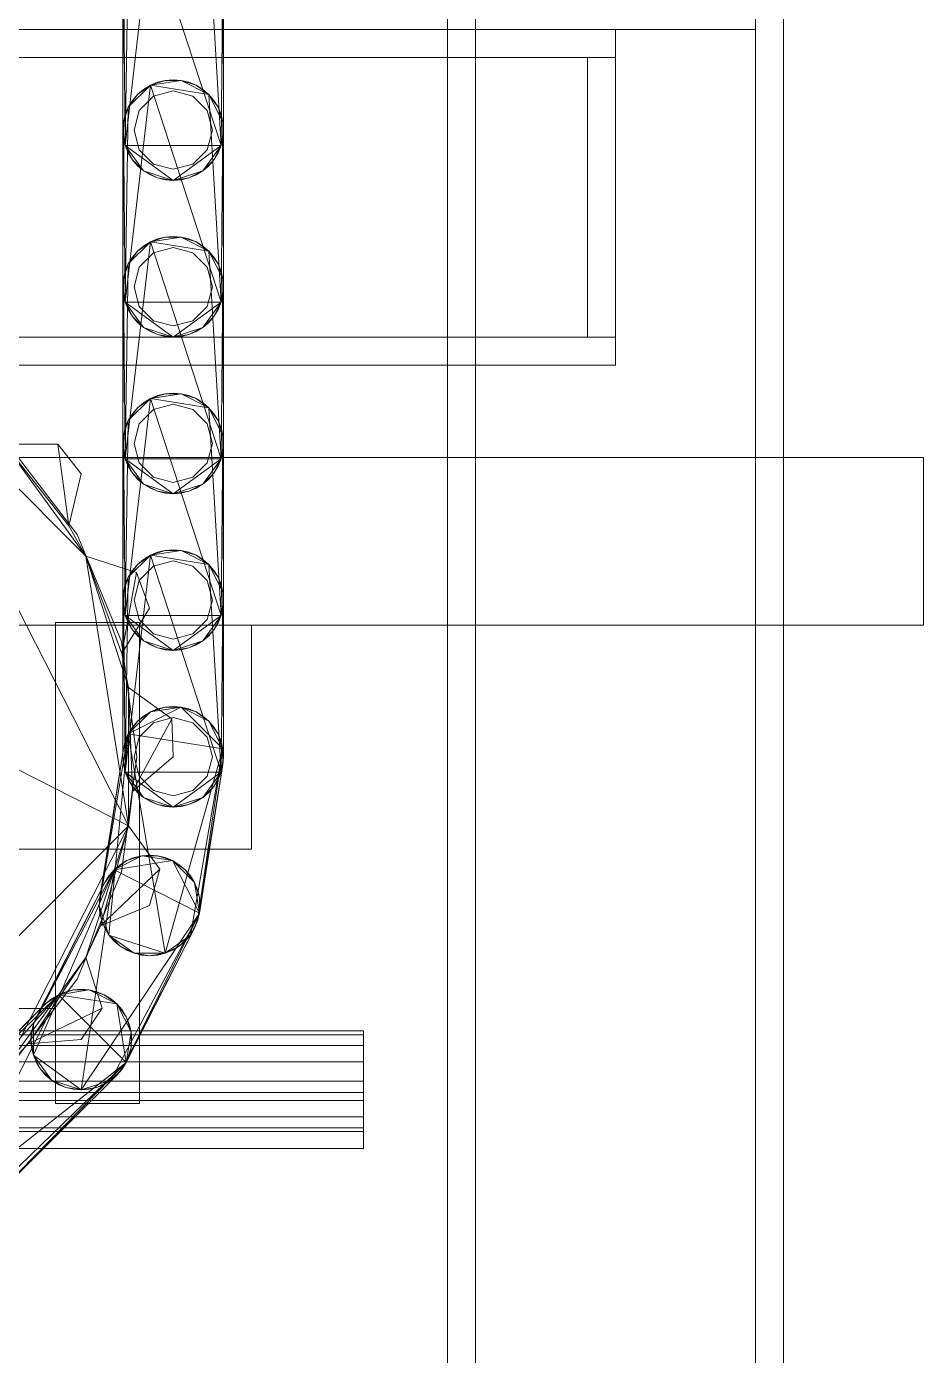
# Model space of a CAD drawing. Header units: millimetres. Extents: x -1970 to 59977, y -50268 to 6837.
# Drawn here: x 58449.1 to 58609.3, y 1819.5 to 2057 of the extents above; entities that cross this region are included whole.
import ezdxf

# ---------------------------------------------------------------- set-up
doc = ezdxf.new("R2010")
doc.units = ezdxf.units.MM
doc.layers.add('lateral_secador', color=7, linetype='Continuous', lineweight=0)

msp = doc.modelspace()

# ---------------------------------------------------------------- linework, layer by layer
at = {"layer": 'lateral_secador'}
for p, q in [((58524.253, 2556.5), (58524.253, 20)), ((58529.253, 20), (58529.253, 2556.5)), ((58579.253, 2556.5), (58579.253, 20)), ((58584.253, 20), (58584.253, 2556.5)), ((58466.694, 2035.719), (58471.167, 2074.519)), ((58471.167, 2074.519), (58483.812, 2035.719)), ((58579.253, 2056.5), (58579.253, 2074.5)), ((58481.616, 2072.864), (58483.812, 2035.719)), ((58466.694, 2035.719), (58467.233, 2070.586)), ((58466.253, 2038.5), (58466.364, 2067.908)), ((58466.253, 2066.5), (58466.253, 2038.5)), ((58466.694, 2035.719), (58466.364, 2067.908)), ((58484.142, 2067.908), (58483.812, 2035.719)), ((58484.142, 2067.908), (58484.253, 2038.5)), ((58484.253, 2038.5), (58484.253, 2066.5)), ((58199.253, 2056.5), (58579.253, 2056.5)), ((58224.253, 2056.5), (58554.253, 2056.5)), ((58554.253, 2051.5), (58554.253, 2056.5)), ((58224.253, 2051.5), (58554.253, 2051.5)), ((58549.253, 2051.5), (58554.253, 2051.5)), ((58549.253, 2051.5), (58549.253, 2001.5)), ((58554.253, 2001.5), (58554.253, 2051.5)), ((58471.167, 2046.519), (58473.845, 2047.389)), ((58471.167, 2046.519), (58476.661, 2047.389)), ((58473.845, 2047.389), (58472.472, 2047.059)), ((58475.253, 2047.5), (58473.845, 2047.389)), ((58473.845, 2047.389), (58476.661, 2047.389)), ((58476.661, 2047.389), (58475.253, 2047.5)), ((58476.661, 2047.389), (58479.339, 2046.519)), ((58478.034, 2047.059), (58476.661, 2047.389)), ((58476.661, 2047.389), (58481.616, 2044.864)), ((58466.694, 2007.719), (58471.167, 2046.519)), ((58467.233, 2042.586), (58471.167, 2046.519)), ((58468.89, 2044.864), (58471.167, 2046.519)), ((58469.962, 2045.781), (58468.89, 2044.864)), ((58471.167, 2046.519), (58469.962, 2045.781)), ((58472.472, 2047.059), (58471.167, 2046.519)), ((58471.167, 2046.519), (58481.616, 2044.864)), ((58471.167, 2046.519), (58483.812, 2007.719)), ((58475.253, 2045.5), (58471.753, 2044.562)), ((58478.753, 2044.562), (58475.253, 2045.5)), ((58479.339, 2046.519), (58478.034, 2047.059)), ((58479.339, 2046.519), (58481.616, 2044.864)), ((58480.544, 2045.781), (58479.339, 2046.519)), ((58481.616, 2044.864), (58480.544, 2045.781)), ((58466.364, 2039.908), (58467.233, 2042.586)), ((58467.233, 2042.586), (58466.694, 2041.281)), ((58466.694, 2007.719), (58467.233, 2042.586)), ((58467.233, 2042.586), (58468.89, 2044.864)), ((58467.972, 2043.79), (58467.233, 2042.586)), ((58468.89, 2044.864), (58467.972, 2043.79)), ((58471.753, 2044.562), (58469.191, 2042)), ((58481.315, 2042), (58478.753, 2044.562)), ((58481.616, 2044.864), (58483.272, 2042.586)), ((58482.534, 2043.79), (58481.616, 2044.864)), ((58481.616, 2044.864), (58484.142, 2039.908)), ((58481.616, 2044.864), (58483.812, 2007.719)), ((58483.272, 2042.586), (58482.534, 2043.79)), ((58483.272, 2042.586), (58484.142, 2039.908)), ((58483.812, 2041.281), (58483.272, 2042.586)), ((58466.694, 2041.281), (58466.364, 2039.908)), ((58469.191, 2042), (58468.253, 2038.5)), ((58482.253, 2038.5), (58481.315, 2042)), ((58484.142, 2039.908), (58483.812, 2041.281)), ((58466.253, 2010.5), (58466.364, 2039.908)), ((58466.364, 2039.908), (58466.253, 2038.5)), ((58466.253, 2038.5), (58466.253, 2010.5)), ((58466.694, 2035.719), (58466.253, 2038.5)), ((58466.253, 2038.5), (58466.364, 2037.092)), ((58466.694, 2007.719), (58466.364, 2039.908)), ((58468.253, 2038.5), (58469.191, 2035)), ((58481.315, 2035), (58482.253, 2038.5)), ((58484.142, 2039.908), (58483.812, 2007.719)), ((58484.253, 2038.5), (58483.812, 2035.719)), ((58484.142, 2039.908), (58484.253, 2010.5)), ((58484.253, 2038.5), (58484.142, 2039.908)), ((58484.142, 2037.092), (58484.253, 2038.5)), ((58484.253, 2010.5), (58484.253, 2038.5)), ((58466.364, 2037.092), (58466.694, 2035.719)), ((58467.972, 2033.21), (58466.694, 2035.719)), ((58466.694, 2035.719), (58467.233, 2034.414)), ((58469.962, 2031.219), (58466.694, 2035.719)), ((58475.253, 2029.5), (58466.694, 2035.719)), ((58483.812, 2035.719), (58466.694, 2035.719)), ((58483.812, 2035.719), (58475.253, 2029.5)), ((58483.812, 2035.719), (58480.544, 2031.219)), ((58483.812, 2035.719), (58482.534, 2033.21)), ((58483.272, 2034.414), (58483.812, 2035.719)), ((58483.812, 2035.719), (58484.142, 2037.092)), ((58467.233, 2034.414), (58467.972, 2033.21)), ((58469.962, 2031.219), (58467.972, 2033.21)), ((58467.972, 2033.21), (58468.89, 2032.136)), ((58469.191, 2035), (58471.753, 2032.438)), ((58478.753, 2032.438), (58481.315, 2035)), ((58482.534, 2033.21), (58480.544, 2031.219)), ((58481.616, 2032.136), (58482.534, 2033.21)), ((58482.534, 2033.21), (58483.272, 2034.414)), ((58468.89, 2032.136), (58469.962, 2031.219)), ((58472.472, 2029.941), (58469.962, 2031.219)), ((58469.962, 2031.219), (58471.167, 2030.481)), ((58475.253, 2029.5), (58469.962, 2031.219)), ((58471.753, 2032.438), (58475.253, 2031.5)), ((58475.253, 2031.5), (58478.753, 2032.438)), ((58480.544, 2031.219), (58475.253, 2029.5)), ((58480.544, 2031.219), (58478.034, 2029.941)), ((58479.339, 2030.481), (58480.544, 2031.219)), ((58480.544, 2031.219), (58481.616, 2032.136)), ((58471.167, 2030.481), (58472.472, 2029.941)), ((58475.253, 2029.5), (58472.472, 2029.941)), ((58472.472, 2029.941), (58473.845, 2029.611)), ((58473.845, 2029.611), (58475.253, 2029.5)), ((58478.034, 2029.941), (58475.253, 2029.5)), ((58475.253, 2029.5), (58476.661, 2029.611)), ((58476.661, 2029.611), (58478.034, 2029.941)), ((58478.034, 2029.941), (58479.339, 2030.481)), ((58471.167, 2018.519), (58473.845, 2019.389)), ((58471.167, 2018.519), (58476.661, 2019.389)), ((58472.472, 2019.059), (58471.167, 2018.519)), ((58473.845, 2019.389), (58472.472, 2019.059)), ((58475.253, 2019.5), (58473.845, 2019.389)), ((58473.845, 2019.389), (58476.661, 2019.389)), ((58476.661, 2019.389), (58475.253, 2019.5)), ((58476.661, 2019.389), (58479.339, 2018.519)), ((58478.034, 2019.059), (58476.661, 2019.389)), ((58476.661, 2019.389), (58481.616, 2016.864)), ((58479.339, 2018.519), (58478.034, 2019.059)), ((58466.694, 1979.719), (58471.167, 2018.519)), ((58467.233, 2014.586), (58471.167, 2018.519)), ((58467.233, 2014.586), (58468.89, 2016.864)), ((58468.89, 2016.864), (58467.972, 2015.79)), ((58468.89, 2016.864), (58471.167, 2018.519)), ((58469.962, 2017.781), (58468.89, 2016.864)), ((58471.753, 2016.562), (58469.191, 2014)), ((58471.167, 2018.519), (58469.962, 2017.781)), ((58471.167, 2018.519), (58481.616, 2016.864)), ((58471.167, 2018.519), (58483.812, 1979.719)), ((58475.253, 2017.5), (58471.753, 2016.562)), ((58478.753, 2016.562), (58475.253, 2017.5)), ((58481.315, 2014), (58478.753, 2016.562)), ((58479.339, 2018.519), (58481.616, 2016.864)), ((58480.544, 2017.781), (58479.339, 2018.519)), ((58481.616, 2016.864), (58480.544, 2017.781)), ((58481.616, 2016.864), (58483.272, 2014.586)), ((58482.534, 2015.79), (58481.616, 2016.864)), ((58481.616, 2016.864), (58484.142, 2011.908)), ((58481.616, 2016.864), (58483.812, 1979.719)), ((58466.364, 2011.908), (58467.233, 2014.586)), ((58467.233, 2014.586), (58466.694, 2013.281)), ((58466.694, 1979.719), (58467.233, 2014.586)), ((58467.972, 2015.79), (58467.233, 2014.586)), ((58469.191, 2014), (58468.253, 2010.5)), ((58482.253, 2010.5), (58481.315, 2014)), ((58483.272, 2014.586), (58482.534, 2015.79)), ((58483.272, 2014.586), (58484.142, 2011.908)), ((58483.812, 2013.281), (58483.272, 2014.586)), ((58466.253, 1982.5), (58466.364, 2011.908)), ((58466.364, 2011.908), (58466.253, 2010.5)), ((58466.694, 2013.281), (58466.364, 2011.908)), ((58466.694, 1979.719), (58466.364, 2011.908)), ((58484.142, 2011.908), (58483.812, 2013.281)), ((58484.142, 2011.908), (58483.812, 1979.719)), ((58484.142, 2011.908), (58484.253, 1982.5)), ((58484.253, 2010.5), (58484.142, 2011.908)), ((58466.253, 2010.5), (58466.253, 1982.5)), ((58466.694, 2007.719), (58466.253, 2010.5)), ((58466.253, 2010.5), (58466.364, 2009.092)), ((58468.253, 2010.5), (58469.191, 2007)), ((58481.315, 2007), (58482.253, 2010.5)), ((58484.253, 2010.5), (58483.812, 2007.719)), ((58484.142, 2009.092), (58484.253, 2010.5)), ((58484.253, 1982.5), (58484.253, 2010.5)), ((58466.364, 2009.092), (58466.694, 2007.719)), ((58467.972, 2005.21), (58466.694, 2007.719)), ((58466.694, 2007.719), (58467.233, 2006.414)), ((58469.962, 2003.219), (58466.694, 2007.719)), ((58475.253, 2001.5), (58466.694, 2007.719)), ((58483.812, 2007.719), (58466.694, 2007.719)), ((58469.191, 2007), (58471.753, 2004.438)), ((58483.812, 2007.719), (58475.253, 2001.5)), ((58478.753, 2004.438), (58481.315, 2007)), ((58483.812, 2007.719), (58480.544, 2003.219)), ((58483.812, 2007.719), (58482.534, 2005.21)), ((58483.272, 2006.414), (58483.812, 2007.719)), ((58483.812, 2007.719), (58484.142, 2009.092)), ((58467.233, 2006.414), (58467.972, 2005.21)), ((58469.962, 2003.219), (58467.972, 2005.21)), ((58467.972, 2005.21), (58468.89, 2004.136)), ((58482.534, 2005.21), (58480.544, 2003.219)), ((58481.616, 2004.136), (58482.534, 2005.21)), ((58482.534, 2005.21), (58483.272, 2006.414)), ((58468.89, 2004.136), (58469.962, 2003.219)), ((58472.472, 2001.941), (58469.962, 2003.219)), ((58469.962, 2003.219), (58471.167, 2002.481)), ((58475.253, 2001.5), (58469.962, 2003.219)), ((58471.167, 2002.481), (58472.472, 2001.941)), ((58471.753, 2004.438), (58475.253, 2003.5)), ((58475.253, 2003.5), (58478.753, 2004.438)), ((58480.544, 2003.219), (58475.253, 2001.5)), ((58480.544, 2003.219), (58478.034, 2001.941)), ((58478.034, 2001.941), (58479.339, 2002.481)), ((58479.339, 2002.481), (58480.544, 2003.219)), ((58480.544, 2003.219), (58481.616, 2004.136)), ((58224.253, 2001.5), (58554.253, 2001.5)), ((58475.253, 2001.5), (58472.472, 2001.941)), ((58472.472, 2001.941), (58473.845, 2001.611)), ((58473.845, 2001.611), (58475.253, 2001.5)), ((58478.034, 2001.941), (58475.253, 2001.5)), ((58475.253, 2001.5), (58476.661, 2001.611)), ((58476.661, 2001.611), (58478.034, 2001.941)), ((58549.253, 2001.5), (58554.253, 2001.5)), ((58554.253, 1996.5), (58554.253, 2001.5)), ((58224.253, 1996.5), (58554.253, 1996.5)), ((58425.118, 1996.89), (58459.642, 1962.365)), ((58425.118, 1996.89), (58467.28, 1914.142)), ((58466.694, 1951.719), (58471.167, 1990.519)), ((58467.233, 1986.586), (58471.167, 1990.519)), ((58468.89, 1988.864), (58471.167, 1990.519)), ((58471.167, 1990.519), (58469.962, 1989.781)), ((58471.167, 1990.519), (58473.845, 1991.389)), ((58471.167, 1990.519), (58476.661, 1991.389)), ((58472.472, 1991.059), (58471.167, 1990.519)), ((58471.167, 1990.519), (58481.616, 1988.864)), ((58471.167, 1990.519), (58483.812, 1951.719)), ((58473.845, 1991.389), (58472.472, 1991.059)), ((58475.253, 1991.5), (58473.845, 1991.389)), ((58473.845, 1991.389), (58476.661, 1991.389)), ((58476.661, 1991.389), (58475.253, 1991.5)), ((58476.661, 1991.389), (58479.339, 1990.519)), ((58478.034, 1991.059), (58476.661, 1991.389)), ((58476.661, 1991.389), (58481.616, 1988.864)), ((58479.339, 1990.519), (58478.034, 1991.059)), ((58479.339, 1990.519), (58481.616, 1988.864)), ((58480.544, 1989.781), (58479.339, 1990.519)), ((58467.233, 1986.586), (58468.89, 1988.864)), ((58468.89, 1988.864), (58467.972, 1987.79)), ((58469.962, 1989.781), (58468.89, 1988.864)), ((58471.753, 1988.562), (58469.191, 1986)), ((58475.253, 1989.5), (58471.753, 1988.562)), ((58478.753, 1988.562), (58475.253, 1989.5)), ((58481.315, 1986), (58478.753, 1988.562)), ((58481.616, 1988.864), (58480.544, 1989.781)), ((58481.616, 1988.864), (58483.272, 1986.586)), ((58482.534, 1987.79), (58481.616, 1988.864)), ((58481.616, 1988.864), (58484.142, 1983.908)), ((58481.616, 1988.864), (58483.812, 1951.719)), ((58466.364, 1983.908), (58467.233, 1986.586)), ((58467.233, 1986.586), (58466.694, 1985.281)), ((58466.694, 1951.719), (58467.233, 1986.586)), ((58467.972, 1987.79), (58467.233, 1986.586)), ((58469.191, 1986), (58468.253, 1982.5)), ((58482.253, 1982.5), (58481.315, 1986)), ((58483.272, 1986.586), (58482.534, 1987.79)), ((58483.272, 1986.586), (58484.142, 1983.908)), ((58483.812, 1985.281), (58483.272, 1986.586)), ((58466.253, 1954.5), (58466.364, 1983.908)), ((58466.364, 1983.908), (58466.253, 1982.5)), ((58466.694, 1985.281), (58466.364, 1983.908)), ((58466.694, 1951.719), (58466.364, 1983.908)), ((58484.142, 1983.908), (58483.812, 1985.281)), ((58484.142, 1983.908), (58483.812, 1951.719)), ((58484.142, 1983.908), (58484.253, 1954.5)), ((58484.253, 1982.5), (58484.142, 1983.908)), ((58333.392, 1982.361), (58467.28, 1914.142)), ((58445.114, 1982.361), (58456.612, 1967.777)), ((58454.647, 1982.353), (58445.114, 1982.361)), ((58445.114, 1982.361), (58459.642, 1962.365)), ((58458.102, 1966.25), (58445.468, 1982.715)), ((58454.647, 1982.353), (58456.612, 1967.777)), ((58458.829, 1977.05), (58454.647, 1982.353)), ((58466.253, 1982.5), (58466.253, 1954.5)), ((58466.694, 1979.719), (58466.253, 1982.5)), ((58466.253, 1982.5), (58466.364, 1981.092)), ((58466.364, 1981.092), (58466.694, 1979.719)), ((58468.253, 1982.5), (58469.191, 1979)), ((58481.315, 1979), (58482.253, 1982.5)), ((58484.253, 1982.5), (58483.812, 1979.719)), ((58483.812, 1979.719), (58484.142, 1981.092)), ((58484.142, 1981.092), (58484.253, 1982.5)), ((58484.253, 1954.5), (58484.253, 1982.5)), ((58329.253, 1980), (58609.253, 1980)), ((58467.972, 1977.21), (58466.694, 1979.719)), ((58466.694, 1979.719), (58467.233, 1978.414)), ((58469.962, 1975.219), (58466.694, 1979.719)), ((58475.253, 1973.5), (58466.694, 1979.719)), ((58483.812, 1979.719), (58466.694, 1979.719)), ((58467.233, 1978.414), (58467.972, 1977.21)), ((58469.191, 1979), (58471.753, 1976.438)), ((58483.812, 1979.719), (58475.253, 1973.5)), ((58478.753, 1976.438), (58481.315, 1979)), ((58483.812, 1979.719), (58480.544, 1975.219)), ((58483.812, 1979.719), (58482.534, 1977.21)), ((58482.534, 1977.21), (58483.272, 1978.414)), ((58483.272, 1978.414), (58483.812, 1979.719)), ((58609.253, 1950), (58609.253, 1980)), ((58456.612, 1967.777), (58458.829, 1977.05)), ((58469.962, 1975.219), (58467.972, 1977.21)), ((58467.972, 1977.21), (58468.89, 1976.136)), ((58468.89, 1976.136), (58469.962, 1975.219)), ((58471.753, 1976.438), (58475.253, 1975.5)), ((58475.253, 1975.5), (58478.753, 1976.438)), ((58482.534, 1977.21), (58480.544, 1975.219)), ((58480.544, 1975.219), (58481.616, 1976.136)), ((58481.616, 1976.136), (58482.534, 1977.21)), ((58472.472, 1973.941), (58469.962, 1975.219)), ((58469.962, 1975.219), (58471.167, 1974.481)), ((58475.253, 1973.5), (58469.962, 1975.219)), ((58471.167, 1974.481), (58472.472, 1973.941)), ((58475.253, 1973.5), (58472.472, 1973.941)), ((58472.472, 1973.941), (58473.845, 1973.611)), ((58480.544, 1975.219), (58475.253, 1973.5)), ((58478.034, 1973.941), (58475.253, 1973.5)), ((58476.661, 1973.611), (58478.034, 1973.941)), ((58480.544, 1975.219), (58478.034, 1973.941)), ((58478.034, 1973.941), (58479.339, 1974.481)), ((58479.339, 1974.481), (58480.544, 1975.219)), ((58473.845, 1973.611), (58475.253, 1973.5)), ((58475.253, 1973.5), (58476.661, 1973.611)), ((58459.642, 1962.365), (58456.612, 1967.777)), ((58466.044, 1947.076), (58458.102, 1966.25)), ((58459.642, 1962.365), (58466.069, 1944.942)), ((58468.706, 1959.411), (58459.642, 1962.365)), ((58459.642, 1962.365), (58467.28, 1938.858)), ((58459.642, 1962.365), (58467.28, 1914.142)), ((58466.694, 1923.719), (58471.167, 1962.519)), ((58467.233, 1958.586), (58471.167, 1962.519)), ((58468.89, 1960.864), (58471.167, 1962.519)), ((58469.962, 1961.781), (58468.89, 1960.864)), ((58471.167, 1962.519), (58469.962, 1961.781)), ((58471.167, 1962.519), (58473.845, 1963.389)), ((58471.167, 1962.519), (58476.661, 1963.389)), ((58472.472, 1963.059), (58471.167, 1962.519)), ((58471.167, 1962.519), (58481.616, 1960.864)), ((58471.167, 1962.519), (58483.812, 1923.719)), ((58473.845, 1963.389), (58472.472, 1963.059)), ((58475.253, 1963.5), (58473.845, 1963.389)), ((58473.845, 1963.389), (58476.661, 1963.389)), ((58476.661, 1963.389), (58475.253, 1963.5)), ((58476.661, 1963.389), (58479.339, 1962.519)), ((58478.034, 1963.059), (58476.661, 1963.389)), ((58476.661, 1963.389), (58481.616, 1960.864)), ((58479.339, 1962.519), (58478.034, 1963.059)), ((58479.339, 1962.519), (58481.616, 1960.864)), ((58480.544, 1961.781), (58479.339, 1962.519)), ((58481.616, 1960.864), (58480.544, 1961.781)), ((58468.706, 1959.411), (58466.069, 1944.942)), ((58467.233, 1958.586), (58468.89, 1960.864)), ((58467.972, 1959.79), (58467.233, 1958.586)), ((58468.89, 1960.864), (58467.972, 1959.79)), ((58471.044, 1953.075), (58468.706, 1959.411)), ((58471.753, 1960.562), (58469.191, 1958)), ((58475.253, 1961.5), (58471.753, 1960.562)), ((58478.753, 1960.562), (58475.253, 1961.5)), ((58481.315, 1958), (58478.753, 1960.562)), ((58481.616, 1960.864), (58483.272, 1958.586)), ((58482.534, 1959.79), (58481.616, 1960.864)), ((58481.616, 1960.864), (58484.142, 1955.908)), ((58481.616, 1960.864), (58483.812, 1923.719)), ((58483.272, 1958.586), (58482.534, 1959.79)), ((58466.364, 1955.908), (58467.233, 1958.586)), ((58466.694, 1957.281), (58466.364, 1955.908)), ((58467.233, 1958.586), (58466.694, 1957.281)), ((58466.694, 1923.719), (58467.233, 1958.586)), ((58469.191, 1958), (58468.253, 1954.5)), ((58482.253, 1954.5), (58481.315, 1958)), ((58483.272, 1958.586), (58484.142, 1955.908)), ((58483.812, 1957.281), (58483.272, 1958.586)), ((58484.142, 1955.908), (58483.812, 1957.281)), ((58466.253, 1926.5), (58466.364, 1955.908)), ((58466.364, 1955.908), (58466.253, 1954.5)), ((58466.694, 1923.719), (58466.364, 1955.908)), ((58484.142, 1955.908), (58483.812, 1923.719)), ((58484.142, 1955.908), (58484.253, 1926.5)), ((58484.253, 1954.5), (58484.142, 1955.908)), ((58466.069, 1944.942), (58471.044, 1953.075)), ((58466.253, 1954.5), (58466.253, 1926.5)), ((58466.694, 1951.719), (58466.253, 1954.5)), ((58466.253, 1954.5), (58466.364, 1953.092)), ((58466.364, 1953.092), (58466.694, 1951.719)), ((58468.253, 1954.5), (58469.191, 1951)), ((58481.315, 1951), (58482.253, 1954.5)), ((58484.253, 1954.5), (58483.812, 1951.719)), ((58483.812, 1951.719), (58484.142, 1953.092)), ((58484.142, 1953.092), (58484.253, 1954.5)), ((58484.253, 1926.5), (58484.253, 1954.5)), ((39189.253, 1950), (58489.253, 1950)), ((58329.253, 1950), (58609.253, 1950)), ((58454.253, 1950.5), (58469.253, 1950.5)), ((58454.253, 1950.5), (58454.253, 1864.5)), ((58467.972, 1949.21), (58466.694, 1951.719)), ((58466.694, 1951.719), (58467.233, 1950.414)), ((58469.962, 1947.219), (58466.694, 1951.719)), ((58475.253, 1945.5), (58466.694, 1951.719)), ((58483.812, 1951.719), (58466.694, 1951.719)), ((58467.233, 1950.414), (58467.972, 1949.21)), ((58469.191, 1951), (58471.753, 1948.438)), ((58469.253, 1864.5), (58469.253, 1950.5)), ((58483.812, 1951.719), (58475.253, 1945.5)), ((58478.753, 1948.438), (58481.315, 1951)), ((58483.812, 1951.719), (58480.544, 1947.219)), ((58483.812, 1951.719), (58482.534, 1949.21)), ((58482.534, 1949.21), (58483.272, 1950.414)), ((58483.272, 1950.414), (58483.812, 1951.719)), ((58489.253, 1910), (58489.253, 1950)), ((58469.962, 1947.219), (58467.972, 1949.21)), ((58467.972, 1949.21), (58468.89, 1948.136)), ((58468.89, 1948.136), (58469.962, 1947.219)), ((58471.753, 1948.438), (58475.253, 1947.5)), ((58475.253, 1947.5), (58478.753, 1948.438)), ((58482.534, 1949.21), (58480.544, 1947.219)), ((58480.544, 1947.219), (58481.616, 1948.136)), ((58481.616, 1948.136), (58482.534, 1949.21)), ((58468.753, 1926.5), (58466.044, 1947.076)), ((58472.472, 1945.941), (58469.962, 1947.219)), ((58469.962, 1947.219), (58471.167, 1946.481)), ((58475.253, 1945.5), (58469.962, 1947.219)), ((58471.167, 1946.481), (58472.472, 1945.941)), ((58475.253, 1945.5), (58472.472, 1945.941)), ((58472.472, 1945.941), (58473.845, 1945.611)), ((58473.845, 1945.611), (58475.253, 1945.5)), ((58480.544, 1947.219), (58475.253, 1945.5)), ((58478.034, 1945.941), (58475.253, 1945.5)), ((58475.253, 1945.5), (58476.661, 1945.611)), ((58476.661, 1945.611), (58478.034, 1945.941)), ((58480.544, 1947.219), (58478.034, 1945.941)), ((58478.034, 1945.941), (58479.339, 1946.481)), ((58479.339, 1946.481), (58480.544, 1947.219)), ((58467.28, 1938.858), (58466.069, 1944.942)), ((58467.28, 1938.858), (58468.009, 1920.302)), ((58474.987, 1933.247), (58467.28, 1938.858)), ((58467.28, 1938.858), (58467.28, 1914.142)), ((58467.233, 1930.586), (58476.661, 1935.389)), ((58467.233, 1930.586), (58471.167, 1934.519)), ((58468.89, 1932.864), (58471.167, 1934.519)), ((58469.962, 1933.781), (58468.89, 1932.864)), ((58471.167, 1934.519), (58469.962, 1933.781)), ((58471.167, 1934.519), (58473.845, 1935.389)), ((58471.167, 1934.519), (58476.661, 1935.389)), ((58472.472, 1935.059), (58471.167, 1934.519)), ((58475.253, 1933.5), (58471.753, 1932.562)), ((58473.845, 1935.389), (58472.472, 1935.059)), ((58475.253, 1935.5), (58473.845, 1935.389)), ((58473.845, 1935.389), (58476.661, 1935.389)), ((58476.661, 1935.389), (58475.253, 1935.5)), ((58478.753, 1932.562), (58475.253, 1933.5)), ((58476.661, 1935.389), (58479.339, 1934.519)), ((58478.034, 1935.059), (58476.661, 1935.389)), ((58476.661, 1935.389), (58481.616, 1932.864)), ((58476.661, 1935.389), (58484.142, 1927.908)), ((58479.339, 1934.519), (58478.034, 1935.059)), ((58479.339, 1934.519), (58481.616, 1932.864)), ((58480.544, 1933.781), (58479.339, 1934.519)), ((58481.616, 1932.864), (58480.544, 1933.781)), ((58467.233, 1930.586), (58468.89, 1932.864)), ((58467.972, 1931.79), (58467.233, 1930.586)), ((58468.89, 1932.864), (58467.972, 1931.79)), ((58474.987, 1933.247), (58468.009, 1920.302)), ((58471.753, 1932.562), (58469.191, 1930)), ((58475.253, 1926.5), (58474.987, 1933.247)), ((58481.315, 1930), (58478.753, 1932.562)), ((58481.616, 1932.864), (58483.272, 1930.586)), ((58482.534, 1931.79), (58481.616, 1932.864)), ((58481.616, 1932.864), (58484.142, 1927.908)), ((58483.272, 1930.586), (58482.534, 1931.79)), ((58462.044, 1899.925), (58467.233, 1930.586)), ((58463.763, 1894.635), (58467.233, 1930.586)), ((58466.364, 1927.908), (58467.233, 1930.586)), ((58466.694, 1929.281), (58466.364, 1927.908)), ((58467.233, 1930.586), (58466.694, 1929.281)), ((58467.233, 1930.586), (58484.142, 1927.908)), ((58473.825, 1891.365), (58467.233, 1930.586)), ((58469.191, 1930), (58468.253, 1926.5)), ((58482.253, 1926.5), (58481.315, 1930)), ((58483.272, 1930.586), (58484.142, 1927.908)), ((58483.812, 1929.281), (58483.272, 1930.586)), ((58484.142, 1927.908), (58483.812, 1929.281)), ((58462.044, 1899.925), (58466.364, 1927.908)), ((58466.364, 1927.908), (58462.155, 1901.332)), ((58466.044, 1905.924), (58468.753, 1926.5)), ((58466.694, 1923.719), (58466.253, 1926.5)), ((58466.253, 1926.5), (58466.364, 1925.092)), ((58468.009, 1920.302), (58475.253, 1926.5)), ((58468.253, 1926.5), (58469.191, 1923)), ((58484.142, 1927.908), (58473.825, 1891.365)), ((58484.142, 1927.908), (58478.325, 1894.635)), ((58484.142, 1927.908), (58479.603, 1897.143)), ((58481.315, 1923), (58482.253, 1926.5)), ((58484.253, 1926.5), (58483.812, 1923.719)), ((58484.142, 1927.908), (58484.142, 1925.092)), ((58484.253, 1926.5), (58484.142, 1927.908)), ((58484.142, 1925.092), (58484.253, 1926.5)), ((58466.364, 1925.092), (58466.694, 1923.719)), ((58484.142, 1925.092), (58479.603, 1897.143)), ((58479.933, 1898.517), (58484.142, 1925.092)), ((58483.812, 1923.719), (58484.142, 1925.092)), ((58467.972, 1921.21), (58466.694, 1923.719)), ((58466.694, 1923.719), (58467.233, 1922.414)), ((58469.962, 1919.219), (58466.694, 1923.719)), ((58475.253, 1917.5), (58466.694, 1923.719)), ((58483.812, 1923.719), (58466.694, 1923.719)), ((58467.233, 1922.414), (58467.972, 1921.21)), ((58469.191, 1923), (58471.753, 1920.438)), ((58483.812, 1923.719), (58475.253, 1917.5)), ((58478.753, 1920.438), (58481.315, 1923)), ((58483.812, 1923.719), (58480.544, 1919.219)), ((58483.812, 1923.719), (58482.534, 1921.21)), ((58482.534, 1921.21), (58483.272, 1922.414)), ((58483.272, 1922.414), (58483.812, 1923.719)), ((58467.28, 1914.142), (58468.009, 1920.302)), ((58469.962, 1919.219), (58467.972, 1921.21)), ((58467.972, 1921.21), (58468.89, 1920.136)), ((58468.89, 1920.136), (58469.962, 1919.219)), ((58472.472, 1917.941), (58469.962, 1919.219)), ((58469.962, 1919.219), (58471.167, 1918.481)), ((58475.253, 1917.5), (58469.962, 1919.219)), ((58471.753, 1920.438), (58475.253, 1919.5)), ((58475.253, 1919.5), (58478.753, 1920.438)), ((58480.544, 1919.219), (58475.253, 1917.5)), ((58480.544, 1919.219), (58478.034, 1917.941)), ((58479.339, 1918.481), (58480.544, 1919.219)), ((58482.534, 1921.21), (58480.544, 1919.219)), ((58480.544, 1919.219), (58481.616, 1920.136)), ((58481.616, 1920.136), (58482.534, 1921.21)), ((58471.167, 1918.481), (58472.472, 1917.941)), ((58475.253, 1917.5), (58472.472, 1917.941)), ((58472.472, 1917.941), (58473.845, 1917.611)), ((58473.845, 1917.611), (58475.253, 1917.5)), ((58478.034, 1917.941), (58475.253, 1917.5)), ((58475.253, 1917.5), (58476.661, 1917.611)), ((58476.661, 1917.611), (58478.034, 1917.941)), ((58478.034, 1917.941), (58479.339, 1918.481)), ((58467.28, 1914.142), (58401.61, 1848.473)), ((58467.28, 1914.142), (58445.114, 1870.639)), ((58467.28, 1914.142), (58459.642, 1890.635)), ((58467.28, 1914.142), (58462.239, 1896.268)), ((58472.876, 1906.424), (58467.28, 1914.142)), ((39189.253, 1910), (58489.253, 1910)), ((58464.681, 1906.288), (58469.636, 1908.814)), ((58464.681, 1906.288), (58466.958, 1907.944)), ((58464.681, 1906.288), (58475.13, 1907.944)), ((58465.753, 1907.206), (58464.681, 1906.288)), ((58466.958, 1907.944), (58465.753, 1907.206)), ((58466.958, 1907.944), (58469.636, 1908.814)), ((58468.263, 1908.484), (58466.958, 1907.944)), ((58469.636, 1908.814), (58468.263, 1908.484)), ((58471.044, 1908.925), (58469.636, 1908.814)), ((58469.636, 1908.814), (58472.452, 1908.814)), ((58469.636, 1908.814), (58475.13, 1907.944)), ((58472.452, 1908.814), (58471.044, 1908.925)), ((58472.452, 1908.814), (58475.13, 1907.944)), ((58473.825, 1908.484), (58472.452, 1908.814)), ((58475.13, 1907.944), (58473.825, 1908.484)), ((58475.13, 1907.944), (58477.407, 1906.288)), ((58476.333, 1907.206), (58475.13, 1907.944)), ((58475.13, 1907.944), (58479.064, 1904.01)), ((58475.13, 1907.944), (58479.933, 1898.517)), ((58477.407, 1906.288), (58476.333, 1907.206)), ((58450.269, 1878.732), (58464.681, 1906.288)), ((58450.269, 1873.169), (58464.681, 1906.288)), ((58458.102, 1886.75), (58466.044, 1905.924)), ((58458.829, 1866.95), (58464.681, 1906.288)), ((58472.876, 1906.424), (58462.239, 1896.268)), ((58463.024, 1904.01), (58464.681, 1906.288)), ((58463.763, 1905.215), (58463.024, 1904.01)), ((58464.681, 1906.288), (58463.763, 1905.215)), ((58464.681, 1906.288), (58479.933, 1898.517)), ((58471.044, 1899.925), (58472.876, 1906.424)), ((58477.407, 1906.288), (58479.064, 1904.01)), ((58478.325, 1905.215), (58477.407, 1906.288)), ((58479.064, 1904.01), (58478.325, 1905.215)), ((58450.269, 1878.732), (58463.024, 1904.01)), ((58463.024, 1904.01), (58450.81, 1880.036)), ((58479.064, 1904.01), (58479.933, 1901.332)), ((58479.603, 1902.706), (58479.064, 1904.01)), ((58479.064, 1904.01), (58479.933, 1898.517)), ((58479.933, 1901.332), (58479.603, 1902.706)), ((58462.155, 1901.332), (58462.044, 1899.925)), ((58479.933, 1901.332), (58479.933, 1898.517)), ((58480.044, 1899.925), (58479.933, 1901.332)), ((58479.933, 1898.517), (58458.829, 1866.95)), ((58462.483, 1897.143), (58462.044, 1899.925)), ((58462.044, 1899.925), (58462.155, 1898.517)), ((58463.763, 1894.635), (58462.044, 1899.925)), ((58462.155, 1898.517), (58462.483, 1897.143)), ((58462.239, 1896.268), (58471.044, 1899.925)), ((58479.933, 1898.517), (58464.118, 1868.669)), ((58479.933, 1898.517), (58466.11, 1870.66)), ((58479.933, 1898.517), (58479.064, 1895.839)), ((58479.603, 1897.143), (58479.933, 1898.517)), ((58479.933, 1898.517), (58480.044, 1899.925)), ((58459.642, 1890.635), (58462.239, 1896.268)), ((58463.763, 1894.635), (58462.483, 1897.143)), ((58462.483, 1897.143), (58463.024, 1895.839)), ((58463.024, 1895.839), (58463.763, 1894.635)), ((58479.064, 1895.839), (58466.11, 1870.66)), ((58466.847, 1871.865), (58479.064, 1895.839)), ((58479.603, 1897.143), (58478.325, 1894.635)), ((58478.325, 1894.635), (58479.064, 1895.839)), ((58479.064, 1895.839), (58479.603, 1897.143)), ((58465.753, 1892.643), (58463.763, 1894.635)), ((58463.763, 1894.635), (58464.681, 1893.561)), ((58468.263, 1891.365), (58463.763, 1894.635)), ((58473.825, 1891.365), (58463.763, 1894.635)), ((58464.681, 1893.561), (58465.753, 1892.643)), ((58478.325, 1894.635), (58473.825, 1891.365)), ((58478.325, 1894.635), (58476.333, 1892.643)), ((58476.333, 1892.643), (58477.407, 1893.561)), ((58477.407, 1893.561), (58478.325, 1894.635)), ((58459.642, 1890.635), (58445.114, 1870.639)), ((58459.642, 1890.635), (58449.325, 1875.194)), ((58462.579, 1881.565), (58459.642, 1890.635)), ((58468.263, 1891.365), (58465.753, 1892.643)), ((58465.753, 1892.643), (58466.958, 1891.906)), ((58466.958, 1891.906), (58468.263, 1891.365)), ((58471.044, 1890.925), (58468.263, 1891.365)), ((58468.263, 1891.365), (58469.636, 1891.035)), ((58473.825, 1891.365), (58468.263, 1891.365)), ((58469.636, 1891.035), (58471.044, 1890.925)), ((58473.825, 1891.365), (58471.044, 1890.925)), ((58471.044, 1890.925), (58472.452, 1891.035)), ((58472.452, 1891.035), (58473.825, 1891.365)), ((58476.333, 1892.643), (58473.825, 1891.365)), ((58473.825, 1891.365), (58475.13, 1891.906)), ((58475.13, 1891.906), (58476.333, 1892.643)), ((58445.468, 1870.285), (58458.102, 1886.75)), ((58430.802, 1856.925), (58454.743, 1883.969)), ((58432.521, 1862.215), (58454.743, 1883.969)), ((58437.021, 1848.365), (58454.743, 1883.969)), ((58452.464, 1882.314), (58454.743, 1883.969)), ((58454.743, 1883.969), (58453.538, 1883.232)), ((58454.743, 1883.969), (58457.421, 1884.84)), ((58454.743, 1883.969), (58460.235, 1884.84)), ((58456.048, 1884.51), (58454.743, 1883.969)), ((58454.743, 1883.969), (58465.192, 1882.314)), ((58454.743, 1883.969), (58466.847, 1871.865)), ((58457.421, 1884.84), (58456.048, 1884.51)), ((58458.829, 1884.95), (58457.421, 1884.84)), ((58457.421, 1884.84), (58460.235, 1884.84)), ((58460.235, 1884.84), (58458.829, 1884.95)), ((58460.235, 1884.84), (58462.915, 1883.969)), ((58461.61, 1884.51), (58460.235, 1884.84)), ((58460.235, 1884.84), (58465.192, 1882.314)), ((58462.915, 1883.969), (58461.61, 1884.51)), ((58462.915, 1883.969), (58465.192, 1882.314)), ((58464.118, 1883.232), (58462.915, 1883.969)), ((58324.253, 1881.5), (58454.253, 1881.5)), ((58432.521, 1862.215), (58452.464, 1882.314)), ((58452.464, 1882.314), (58433.439, 1863.288)), ((58462.579, 1881.565), (58449.325, 1875.194)), ((58453.538, 1883.232), (58452.464, 1882.314)), ((58454.253, 1866.5), (58454.253, 1881.5)), ((58458.829, 1875.95), (58462.579, 1881.565)), ((58465.192, 1882.314), (58464.118, 1883.232)), ((58465.192, 1882.314), (58466.847, 1880.036)), ((58466.11, 1881.24), (58465.192, 1882.314)), ((58465.192, 1882.314), (58467.718, 1877.358)), ((58465.192, 1882.314), (58466.847, 1871.865)), ((58466.847, 1880.036), (58466.11, 1881.24)), ((58449.829, 1875.95), (58450.269, 1878.732)), ((58450.269, 1878.732), (58449.939, 1877.358)), ((58450.81, 1880.036), (58450.269, 1878.732)), ((58450.269, 1873.169), (58450.269, 1878.732)), ((58466.847, 1880.036), (58467.718, 1877.358)), ((58467.388, 1878.732), (58466.847, 1880.036)), ((58467.718, 1877.358), (58467.388, 1878.732)), ((58259.253, 1877.5), (58509.253, 1877.5)), ((58259.253, 1876.815), (58509.253, 1876.815)), ((58449.939, 1877.358), (58449.829, 1875.95)), ((58467.718, 1877.358), (58466.847, 1871.865)), ((58467.718, 1877.358), (58467.718, 1874.543)), ((58467.829, 1875.95), (58467.718, 1877.358)), ((58509.253, 1876.815), (58509.253, 1877.5)), ((58509.253, 1874.864), (58509.253, 1876.815)), ((58259.253, 1874.864), (58509.253, 1874.864)), ((58445.114, 1870.639), (58449.325, 1875.194)), ((58449.325, 1875.194), (58458.829, 1875.95)), ((58450.269, 1873.169), (58449.829, 1875.95)), ((58449.829, 1875.95), (58449.939, 1874.543)), ((58449.939, 1874.543), (58450.269, 1873.169)), ((58467.718, 1874.543), (58466.847, 1871.865)), ((58467.388, 1873.169), (58467.718, 1874.543)), ((58467.718, 1874.543), (58467.829, 1875.95)), ((58509.253, 1871.944), (58509.253, 1874.864)), ((58259.253, 1871.944), (58509.253, 1871.944)), ((58466.847, 1871.865), (58437.021, 1848.365)), ((58466.847, 1871.865), (58442.583, 1848.365)), ((58466.847, 1871.865), (58445.093, 1849.643)), ((58451.548, 1870.66), (58450.269, 1873.169)), ((58450.269, 1873.169), (58450.81, 1871.865)), ((58453.538, 1868.669), (58450.269, 1873.169)), ((58458.829, 1866.95), (58450.269, 1873.169)), ((58450.81, 1871.865), (58451.548, 1870.66)), ((58466.847, 1871.865), (58465.192, 1869.587)), ((58466.11, 1870.66), (58466.847, 1871.865)), ((58466.847, 1871.865), (58467.388, 1873.169)), ((58509.253, 1868.5), (58509.253, 1871.944)), ((58465.192, 1869.587), (58445.093, 1849.643)), ((58446.167, 1850.561), (58465.192, 1869.587)), ((58453.538, 1868.669), (58451.548, 1870.66)), ((58451.548, 1870.66), (58452.464, 1869.587)), ((58452.464, 1869.587), (58453.538, 1868.669)), ((58466.11, 1870.66), (58464.118, 1868.669)), ((58464.118, 1868.669), (58465.192, 1869.587)), ((58465.192, 1869.587), (58466.11, 1870.66)), ((58509.253, 1868.5), (58259.253, 1868.5)), ((58456.048, 1867.391), (58453.538, 1868.669)), ((58453.538, 1868.669), (58454.743, 1867.931)), ((58458.829, 1866.95), (58453.538, 1868.669)), ((58454.743, 1867.931), (58456.048, 1867.391)), ((58458.829, 1866.95), (58456.048, 1867.391)), ((58456.048, 1867.391), (58457.421, 1867.061)), ((58457.421, 1867.061), (58458.829, 1866.95)), ((58464.118, 1868.669), (58458.829, 1866.95)), ((58461.61, 1867.391), (58458.829, 1866.95)), ((58458.829, 1866.95), (58460.235, 1867.061)), ((58460.235, 1867.061), (58461.61, 1867.391)), ((58464.118, 1868.669), (58461.61, 1867.391)), ((58461.61, 1867.391), (58462.915, 1867.931)), ((58462.915, 1867.931), (58464.118, 1868.669)), ((58509.253, 1868.5), (58509.253, 1865.056)), ((58259.253, 1865.056), (58509.253, 1865.056)), ((58279.253, 1866.5), (58509.253, 1866.5)), ((58324.253, 1866.5), (58454.253, 1866.5)), ((58454.253, 1864.5), (58469.253, 1864.5)), ((58509.253, 1856.5), (58509.253, 1866.5)), ((58509.253, 1865.056), (58509.253, 1862.136)), ((58259.253, 1862.136), (58509.253, 1862.136)), ((58509.253, 1862.136), (58509.253, 1860.185)), ((58259.253, 1860.185), (58509.253, 1860.185)), ((58509.253, 1860.185), (58509.253, 1859.5)), ((58259.253, 1859.5), (58509.253, 1859.5)), ((58279.253, 1856.5), (58509.253, 1856.5))]:
    msp.add_line(p, q, dxfattribs=at)

doc.saveas('drawing.dxf')
